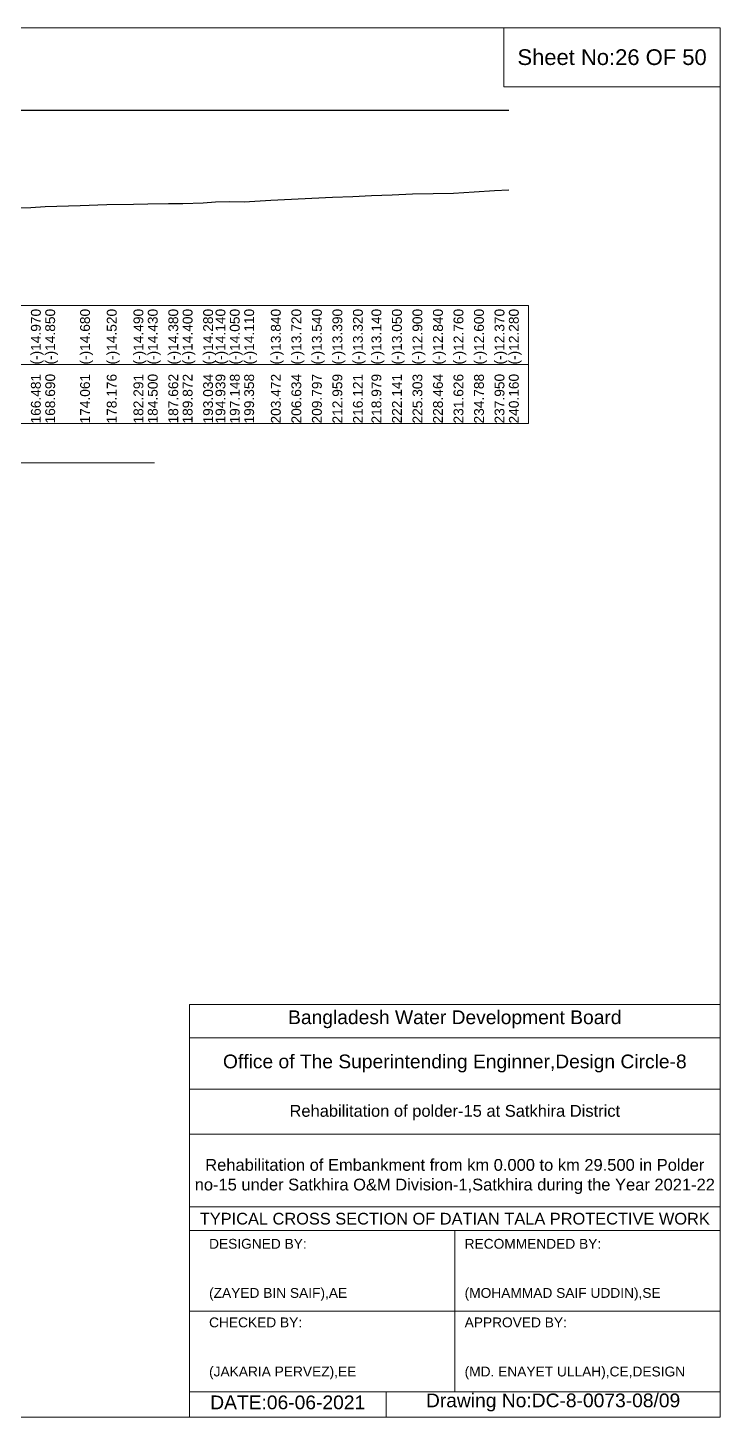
# Model space of a CAD drawing. Header units: inches. Extents: x 89000 to 845000, y -7071 to 31.
# Drawn here: x 481478 to 485000, y -7071 to 0 of the extents above; entities that cross this region are included whole.
import ezdxf

# ---------------------------------------------------------------- set-up
doc = ezdxf.new("R2010")
doc.units = ezdxf.units.IN
doc.header["$LTSCALE"] = 7
doc.header["$MEASUREMENT"] = 0
for name, color, linetype, lineweight in [('Cross section Data Border', 7, 'Continuous', 9), ('Cross Section Labels', 7, 'Continuous', 9), ('Existing_Bed_Level for Xsection', 7, 'Continuous', 25), ('Long Section Labels', 7, 'Continuous', 9)]:
    doc.layers.add(name, color=color, linetype=linetype, lineweight=lineweight)
doc.styles.get("Standard").update_dxf_attribs({"font": 'arial.ttf'})

msp = doc.modelspace()

# ---------------------------------------------------------------- linework, layer by layer
at = {"layer": 'Cross section Data Border'}
msp.add_lwpolyline([(475100, -1413.79), (484025.2703, -1413.79), (484025.2703, -2013.79), (475100, -2013.79)], close=True, dxfattribs=at)
msp.add_lwpolyline([(475100, -1713.79), (484025.2703, -1713.79)], dxfattribs=at)
at = {"layer": 'Cross Section Labels'}
for points in [[(475000, 0), (485000, 0), (485000, -7071), (475000, -7071)], [(483900, 0), (485000, 0), (485000, -300), (483900, -300)]]:
    msp.add_lwpolyline(points, close=True, dxfattribs=at)
for points in [[(477802.63515, -2213.79), (479962.63515, -2213.79), (482122.63515, -2213.79)], [(482300, -7071), (482300, -4971), (485000, -4971)], [(482300, -5141), (485000, -5141)], [(482300, -5401), (485000, -5401)], [(482300, -5631), (485000, -5631)], [(482300, -6001), (485000, -6001)], [(482300, -6121), (485000, -6121)], [(483650, -6121), (483650, -6941)], [(482300, -6531), (485000, -6531)], [(482300, -6941), (485000, -6941)], [(483300, -6941), (483300, -7071)]]:
    msp.add_lwpolyline(points, dxfattribs=at)
at = {"layer": 'Existing_Bed_Level for Xsection'}
for points in [[(476000, -419.79), (483925.2703, -419.79)], [(481399.56442, -916.11), (481493.88351, -913.8), (481566.77061, -909.84), (481744.02941, -904.23), (481879.80836, -898.95), (482015.60012, -897.96), (482088.50178, -895.98), (482192.84891, -894.33), (482265.77391, -894.99), (482370.12343, -891.03), (482432.98033, -886.41), (482505.89187, -883.44), (482578.823, -885.42), (482714.58833, -876.51), (482818.93689, -872.55), (482923.28564, -866.61), (483027.63458, -861.66), (483131.9837, -859.35), (483226.29584, -853.41), (483330.63963, -850.44), (483434.98374, -845.49), (483539.32815, -843.51), (483643.67285, -840.87), (483748.01784, -835.59), (483852.3631, -828), (483925.2703, -825.03)]]:
    msp.add_lwpolyline(points, dxfattribs=at)

# ---------------------------------------------------------------- texts
at = {"layer": 'Cross Section Labels', "attachment_point": 5}
for s, insert, char_height in [('Sheet No:26 OF 50', (484450, -150), 80), ('Bangladesh Water Development Board', (483650, -5046), 70), ('Office of The Superintending Enginner,Design Circle-8', (483650, -5271), 70)]:
    msp.add_mtext(s, dxfattribs=dict(at, insert=insert, char_height=char_height))
at = {"layer": 'Cross Section Labels'}
for s, insert, char_height, width, attachment_point in [('Rehabilitation of polder-15 at Satkhira District', (483650, -5521), 60, 2800, 5), ('Rehabilitation of Embankment from km 0.000 to km 29.500 in Polder no-15 under Satkhira O&M Division-1,Satkhira during the Year 2021-22', (483650, -5846), 60, 2700, 5), ('TYPICAL CROSS SECTION OF DATIAN TALA PROTECTIVE WORK', (483650, -6061), 59.5765532, 2800, 5), ('DESIGNED BY:^J^J^J(ZAYED BIN SAIF),AE', (482400, -6321), 50, 1400, 4), ('RECOMMENDED BY:^J^J^J(MOHAMMAD SAIF UDDIN),SE', (483700, -6321), 50, 1400, 4), ('CHECKED BY:^J^J^J(JAKARIA PERVEZ),EE', (482400, -6721), 50, 1400, 4), ('APPROVED BY:^J^J^J(MD. ENAYET ULLAH),CE,DESIGN', (483700, -6721), 50, 1400, 4), ('DATE:06-06-2021', (482800, -6996), 70, 1400, 5), ('Drawing No:DC-8-0073-08/09', (484150, -6996), 70, 2200, 5)]:
    msp.add_mtext(s, dxfattribs=dict(at, insert=insert, char_height=char_height, width=width, attachment_point=attachment_point))
at = {"layer": 'Long Section Labels', "char_height": 50, "attachment_point": 1, "rotation": 90}
for s, insert in [('(-)14.970', (481493.88351, -1713.79)), ('(-)14.850', (481566.77061, -1713.79)), ('(-)14.680', (481744.02941, -1713.79)), ('(-)14.520', (481879.80836, -1713.79)), ('(-)14.490', (482015.60012, -1713.79)), ('(-)14.430', (482088.50178, -1713.79)), ('(-)14.380', (482192.84891, -1713.79)), ('(-)14.400', (482265.77391, -1713.79)), ('(-)14.280', (482370.12343, -1713.79)), ('(-)14.140', (482432.98033, -1713.79)), ('(-)14.050', (482505.89187, -1713.79)), ('(-)14.110', (482578.823, -1713.79)), ('(-)13.840', (482714.58833, -1713.79)), ('(-)13.720', (482818.93689, -1713.79)), ('(-)13.540', (482923.28564, -1713.79)), ('(-)13.390', (483027.63458, -1713.79)), ('(-)13.320', (483131.9837, -1713.79)), ('(-)13.140', (483226.29584, -1713.79)), ('(-)13.050', (483330.63963, -1713.79)), ('(-)12.900', (483434.98374, -1713.79)), ('(-)12.840', (483539.32815, -1713.79)), ('(-)12.760', (483643.67285, -1713.79)), ('(-)12.600', (483748.01784, -1713.79)), ('(-)12.370', (483852.3631, -1713.79)), ('(-)12.280', (483925.2703, -1713.79)), ('166.481', (481493.88351, -2013.79)), ('168.690', (481566.77061, -2013.79)), ('174.061', (481744.02941, -2013.79)), ('178.176', (481879.80836, -2013.79)), ('182.291', (482015.60012, -2013.79)), ('184.500', (482088.50178, -2013.79)), ('187.662', (482192.84891, -2013.79)), ('189.872', (482265.77391, -2013.79)), ('193.034', (482370.12343, -2013.79)), ('194.939', (482432.98033, -2013.79)), ('197.148', (482505.89187, -2013.79)), ('199.358', (482578.823, -2013.79)), ('203.472', (482714.58833, -2013.79)), ('206.634', (482818.93689, -2013.79)), ('209.797', (482923.28564, -2013.79)), ('212.959', (483027.63458, -2013.79)), ('216.121', (483131.9837, -2013.79)), ('218.979', (483226.29584, -2013.79)), ('222.141', (483330.63963, -2013.79)), ('225.303', (483434.98374, -2013.79)), ('228.464', (483539.32815, -2013.79)), ('231.626', (483643.67285, -2013.79)), ('234.788', (483748.01784, -2013.79)), ('237.950', (483852.3631, -2013.79)), ('240.160', (483925.2703, -2013.79))]:
    msp.add_mtext(s, dxfattribs=dict(at, insert=insert))

doc.saveas('drawing.dxf')
